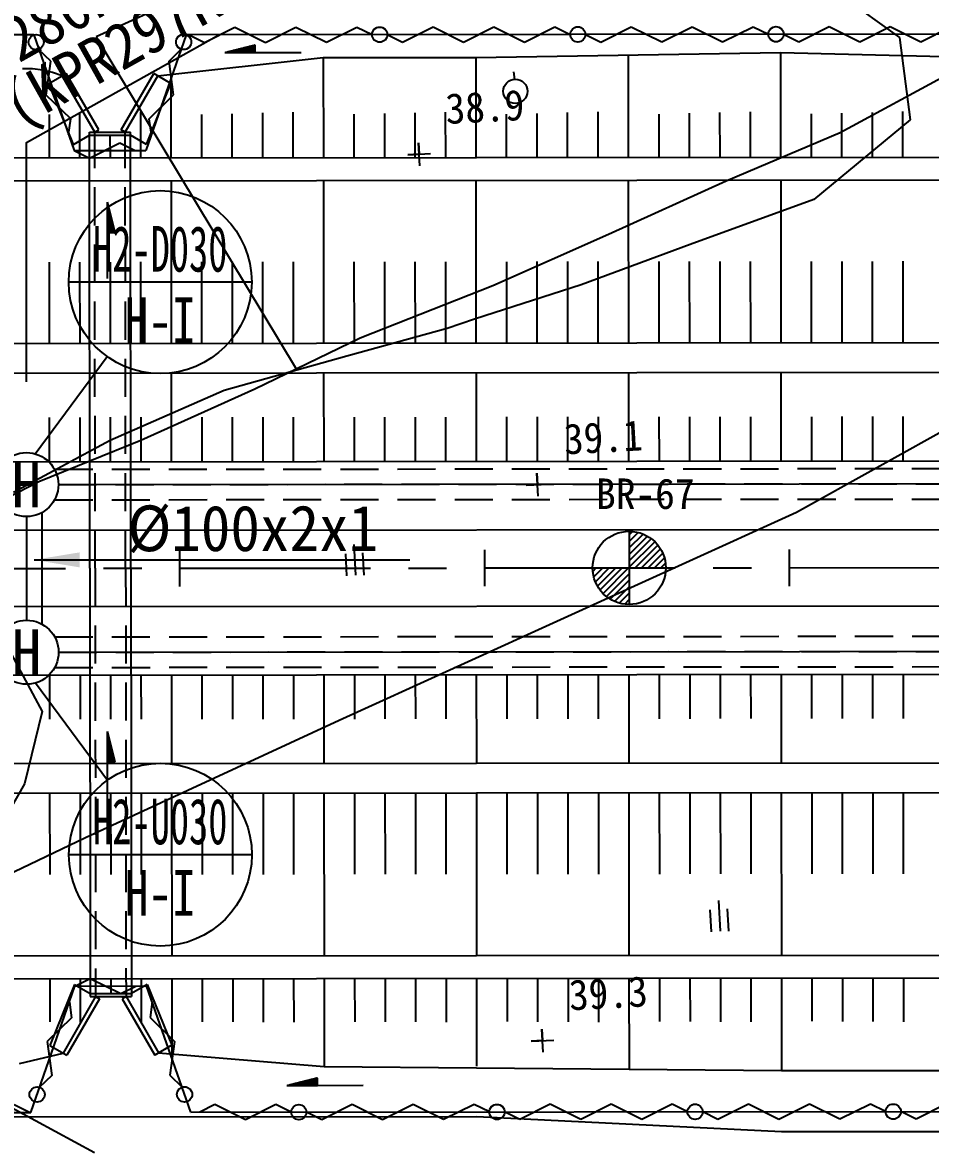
# Model space of a CAD drawing. Header units: millimetres. Extents: x 17638 to 18434, y 1103 to 1809.
# Drawn here: x 17927.4 to 17986.9, y 1452.2 to 1526 of the extents above; entities that cross this region are included whole.
import ezdxf
from ezdxf.enums import TextEntityAlignment as Align
from ezdxf.xclip import XClip

# ---------------------------------------------------------------- set-up
doc = ezdxf.new("R2010")
doc.units = ezdxf.units.MM
doc.header["$LTSCALE"] = 10
doc.header["$MEASUREMENT"] = 0
doc.header["$XCLIPFRAME"] = 2
for name, pattern in [('CENTER', [2, 1.25, -0.25, 0.25, -0.25]), ('DASHED2', [0.375, 0.25, -0.125]), ('HIDDEN', [0.375, 0.25, -0.125])]:
    doc.linetypes.add(name, pattern=pattern)
for name, color, linetype in [('TN-CABL', 4, 'Continuous'), ('TN-MANH', 4, 'Continuous'), ('TZ-BASE', 253, 'Continuous'), ('TZ-CABL', 4, 'Continuous')]:
    doc.layers.add(name, color=color, linetype=linetype)
doc.styles.add('GR', font='GulimChe.ttf')
doc.styles.get("Standard").update_dxf_attribs({"font": 'GulimChe.ttf'})
doc.linetypes.add('ZIGZAG', pattern='A,0.0001,-0.2,[131,ltypeshp.shx,S=0.2,R=0,X=-0.2,Y=0],-0.4,[131,ltypeshp.shx,S=0.2,R=180,X=0.2,Y=0],-0.2', length=0.8001)
doc.dimstyles.get("Standard").update_dxf_attribs({"dimtxt": 0.18, "dimasz": 0.18, "dimexe": 0.18, "dimexo": 0.0625, "dimgap": 0.09, "dimtad": 0, "dimtih": 1, "dimtoh": 1, "dimdec": 4, "dimzin": 0, "dimdsep": 46, "dimtxsty": 'Standard', "dimcen": 0.09, "dimadec": 0, "dimazin": 0, "dimtfac": 1, "dimtdec": 4, "dimtofl": 0, "dimtmove": 0, "dimatfit": 3, "dimfxl": 0, "dimtolj": 1, "dimtzin": 0, "dimarcsym": 0})

# ---------------------------------------------------------------- blocks, each defined once
blk = doc.blocks.new('JD-SDJKSFJK3')
at = {"layer": 'TZ-BASE'}
for p, q in [((99.319, 55.261, 39.725), (54.499, 34.933, 39.725)), ((101.681, 38.85, 39.012), (107.217, 34.889, 39.012)), ((61.611, 34.557), (63.61, 35.559)), ((63.61, 35.559), (65.611, 34.561)), ((65.611, 34.561), (67.61, 35.563)), ((67.61, 35.563), (69.611, 34.565)), ((69.611, 34.565), (71.61, 35.567)), ((71.61, 35.567), (72.611, 35.067)), ((74.611, 34.569), (76.61, 35.571)), ((76.61, 35.571), (78.611, 34.573)), ((78.611, 34.573), (80.61, 35.575)), ((80.61, 35.575), (82.611, 34.576)), ((82.611, 34.576), (84.61, 35.578)), ((84.61, 35.578), (85.611, 35.079)), ((87.611, 34.581), (89.61, 35.583)), ((89.61, 35.583), (91.611, 34.585)), ((91.611, 34.585), (93.61, 35.586)), ((93.61, 35.586), (95.611, 34.588)), ((95.611, 34.588), (97.61, 35.59)), ((97.61, 35.59), (98.611, 35.091)), ((100.611, 34.593), (102.61, 35.595)), ((102.61, 35.595), (104.611, 34.596)), ((104.611, 34.596), (106.61, 35.598)), ((106.61, 35.598), (108.611, 34.6)), ((108.611, 34.6), (110.61, 35.602)), ((50.411, 35.047), (-0.012, 35.002)), ((50.411, 35.047), (53.068, 27.462)), ((54.499, 34.933, 39.83), (67.637, 13.134, 39.83)), ((60.411, 35.056), (57.768, 27.466)), ((199.405, 35.182), (60.411, 35.056)), ((60.611, 35.057), (61.611, 34.557)), ((73.611, 35.068), (74.611, 34.569)), ((86.611, 35.08), (87.611, 34.581)), ((99.611, 35.092), (100.611, 34.593)), ((107.217, 34.889, 39.012), (107.918, 29.486, 39.012)), ((51.535, 33.319), (50.737, 34.102)), ((59.291, 33.326), (60.087, 34.11)), ((64.949, 34.38), (62.95, 33.879)), ((64.95, 33.931), (63.152, 33.929)), ((64.95, 33.943), (63.202, 33.942)), ((64.95, 33.956), (63.252, 33.954)), ((64.95, 33.968), (63.302, 33.967)), ((64.95, 33.981), (63.352, 33.98)), ((64.949, 33.993), (63.402, 33.992)), ((64.949, 34.006), (63.452, 34.005)), ((64.949, 34.018), (63.502, 34.017)), ((64.949, 34.031), (63.552, 34.03)), ((64.949, 34.043), (63.602, 34.042)), ((64.949, 34.056), (63.652, 34.055)), ((64.949, 34.068), (63.702, 34.067)), ((64.949, 34.081), (63.752, 34.08)), ((64.949, 34.093), (63.802, 34.092)), ((64.949, 34.106), (63.852, 34.105)), ((64.949, 34.118), (63.902, 34.118)), ((64.949, 34.131), (63.952, 34.13)), ((64.949, 34.143), (64.002, 34.143)), ((64.949, 34.156), (64.052, 34.155)), ((64.949, 34.168), (64.102, 34.168)), ((64.949, 34.181), (64.152, 34.18)), ((64.949, 34.193), (64.202, 34.193)), ((64.949, 34.206), (64.252, 34.205)), ((64.949, 34.218), (64.302, 34.218)), ((64.949, 34.231), (64.352, 34.23)), ((64.949, 34.243), (64.401, 34.243)), ((64.949, 34.256), (64.451, 34.256)), ((64.949, 34.268), (64.501, 34.268)), ((64.949, 34.281), (64.551, 34.281)), ((64.949, 34.293), (64.601, 34.293)), ((64.949, 34.306), (64.651, 34.306)), ((64.949, 34.318), (64.701, 34.318)), ((64.949, 34.331), (64.751, 34.331)), ((64.949, 34.343), (64.801, 34.343)), ((64.949, 34.356), (64.851, 34.356)), ((64.949, 34.368), (64.901, 34.368)), ((64.95, 33.88), (64.949, 34.38)), ((51.24, 31.102), (51.535, 33.319)), ((58.55, 32.367), (69.413, 33.565)), ((59.589, 31.11), (59.291, 33.326)), ((64.95, 33.881), (62.952, 33.879)), ((64.95, 33.893), (63.002, 33.892)), ((64.95, 33.906), (63.052, 33.904)), ((64.95, 33.918), (63.102, 33.917)), ((67.95, 33.883), (64.95, 33.88)), ((69.413, 33.565), (79.413, 33.574)), ((69.413, 33.565), (69.418, 26.995)), ((79.412, 33.574), (79.418, 27.004)), ((79.413, 33.574), (99.412, 33.892)), ((89.412, 33.733), (89.418, 27.013)), ((99.412, 33.892), (119.413, 33.41)), ((99.412, 33.892), (99.418, 27.022)), ((51.412, 31.861), (52.537, 32.512)), ((54.677, 28.813), (52.537, 32.512)), ((56.157, 28.815), (58.29, 32.517)), ((59.416, 31.868), (58.29, 32.517)), ((59.413, 32.462), (59.418, 26.986)), ((81.97, 32.117, 40.208), (81.92, 32.636, 40.208)), ((103.318, 28.639, 39.388), (110.521, 32.545, 39.388)), ((53.032, 27.862), (51.412, 31.861)), ((54.417, 28.663), (52.277, 32.361)), ((56.417, 28.665), (58.55, 32.367)), ((57.803, 27.866), (59.416, 31.868)), ((52.837, 29.537), (51.24, 31.102)), ((57.996, 29.541), (59.589, 31.11)), ((51.416, 29.821), (51.418, 26.978)), ((52.7, 28.511), (52.837, 29.537)), ((53.416, 29.871), (53.418, 26.98)), ((57.416, 29.971), (57.418, 26.984)), ((58.134, 28.516), (57.996, 29.541)), ((61.416, 29.83), (61.418, 26.987)), ((63.416, 29.88), (63.418, 26.989)), ((65.416, 29.93), (65.418, 26.991)), ((67.416, 29.98), (67.418, 26.993)), ((71.416, 29.839), (71.418, 26.996)), ((73.416, 29.889), (73.418, 26.998)), ((75.416, 29.939), (75.418, 27)), ((77.416, 29.989), (77.418, 27.002)), ((81.416, 29.848), (81.418, 27.005)), ((83.416, 29.898), (83.418, 27.007)), ((85.416, 29.948), (85.418, 27.009)), ((87.416, 29.998), (87.418, 27.011)), ((91.416, 29.857), (91.418, 27.014)), ((93.416, 29.907), (93.418, 27.016)), ((95.416, 29.957), (95.418, 27.018)), ((97.416, 30.007), (97.418, 27.02)), ((101.416, 29.866), (101.418, 27.023)), ((103.416, 29.916), (103.418, 27.025)), ((105.416, 29.966), (105.418, 27.027)), ((107.416, 30.016), (107.418, 27.029)), ((54.417, 28.663), (54.677, 28.813)), ((56.417, 28.665), (56.157, 28.815)), ((107.918, 29.486, 39.012), (101.594, 24.26, 39.012)), ((53.032, 27.862), (54.067, 28.461)), ((54.067, 28.663), (56.767, 28.665)), ((54.093, 0.05), (54.067, 28.663)), ((54.067, 28.463), (56.767, 28.465)), ((55.417, 28.464), (55.418, 26.982)), ((56.793, 0.052), (56.767, 28.665)), ((57.803, 27.866), (56.767, 28.463)), ((95.842, 25.482, 39.388), (103.318, 28.639, 39.388)), ((53.068, 27.462), (57.768, 27.466)), ((53.068, 27.462), (54.068, 26.963)), ((54.068, 26.963), (56.068, 27.965)), ((56.068, 27.965), (57.068, 27.466)), ((75.658, 27.966, 38.865), (75.698, 27.217, 38.865)), ((75.737, 26.468, 38.865), (75.658, 27.966, 38.865)), ((-0.005, 26.932), (199.412, 27.112)), ((74.949, 27.177, 38.865), (76.446, 27.257, 38.865)), ((75.698, 27.217, 38.865), (74.949, 27.177, 38.865)), ((-0.003, 25.432), (199.414, 25.612)), ((59.42, 25.486), (59.429, 14.816)), ((69.42, 25.495), (69.429, 14.825)), ((79.42, 25.504), (79.429, 14.834)), ((88.123, 21.982, 39.388), (95.842, 25.482, 39.388)), ((89.42, 25.513), (89.429, 14.843)), ((99.42, 25.522), (99.429, 14.852)), ((55.75, 22.075), (55.248, 24.074)), ((55.75, 22.075), (55.248, 24.074)), ((55.25, 22.074), (55.248, 24.072)), ((55.263, 22.074), (55.261, 24.022)), ((55.275, 22.074), (55.274, 23.972)), ((55.288, 22.074), (55.286, 23.922)), ((55.3, 22.074), (55.299, 23.872)), ((55.313, 22.075), (55.311, 23.822)), ((55.325, 22.075), (55.324, 23.772)), ((55.338, 22.075), (55.336, 23.722)), ((55.35, 22.075), (55.349, 23.672)), ((55.363, 22.075), (55.361, 23.622)), ((101.594, 24.26, 39.012), (93.482, 21.295, 39.012)), ((55.375, 22.075), (55.374, 23.572)), ((55.388, 22.075), (55.386, 23.522)), ((55.4, 22.075), (55.399, 23.472)), ((55.413, 22.075), (55.412, 23.422)), ((55.425, 22.075), (55.424, 23.372)), ((55.438, 22.075), (55.437, 23.322)), ((55.45, 22.075), (55.449, 23.272)), ((55.463, 22.075), (55.462, 23.222)), ((55.475, 22.075), (55.474, 23.172)), ((55.488, 22.075), (55.487, 23.122)), ((55.5, 22.075), (55.499, 23.072)), ((55.513, 22.075), (55.512, 23.022)), ((55.525, 22.075), (55.524, 22.972)), ((55.538, 22.075), (55.537, 22.922)), ((55.55, 22.075), (55.55, 22.872)), ((55.563, 22.075), (55.562, 22.823)), ((55.575, 22.075), (55.575, 22.773)), ((55.588, 22.075), (55.587, 22.723)), ((55.6, 22.075), (55.6, 22.673)), ((55.613, 22.075), (55.612, 22.623)), ((55.625, 22.075), (55.625, 22.573)), ((55.638, 22.075), (55.637, 22.523)), ((55.65, 22.075), (55.65, 22.473)), ((55.663, 22.075), (55.662, 22.423)), ((55.675, 22.075), (55.675, 22.373)), ((55.688, 22.075), (55.688, 22.323)), ((55.7, 22.075), (55.7, 22.273)), ((55.713, 22.075), (55.713, 22.223)), ((55.725, 22.075), (55.725, 22.173)), ((55.25, 22.074), (55.75, 22.075)), ((55.25, 22.074), (55.75, 22.075)), ((55.252, 19.074), (55.25, 22.074)), ((55.252, 19.074), (55.25, 22.074)), ((55.738, 22.075), (55.738, 22.123)), ((80.526, 18.611, 39.388), (88.123, 21.982, 39.388)), ((93.482, 21.295, 39.012), (86.327, 18.651, 39.012)), ((51.425, 20.143), (51.429, 14.808)), ((53.425, 20.145), (53.429, 14.81)), ((55.425, 20.147), (55.429, 14.812)), ((57.425, 20.149), (57.429, 14.814)), ((61.425, 20.152), (61.429, 14.817)), ((63.425, 20.154), (63.429, 14.819)), ((65.425, 20.156), (65.429, 14.821)), ((67.425, 20.158), (67.429, 14.823)), ((71.425, 20.161), (71.429, 14.826)), ((73.425, 20.163), (73.429, 14.828)), ((75.425, 20.165), (75.429, 14.83)), ((77.425, 20.167), (77.429, 14.832)), ((81.425, 20.17), (81.429, 14.835)), ((83.425, 20.172), (83.429, 14.837)), ((85.425, 20.174), (85.429, 14.839)), ((87.425, 20.176), (87.429, 14.841)), ((91.425, 20.179), (91.429, 14.844)), ((93.425, 20.181), (93.429, 14.846)), ((95.425, 20.183), (95.429, 14.848)), ((97.425, 20.185), (97.429, 14.85)), ((101.425, 20.188), (101.429, 14.853)), ((103.425, 20.19), (103.429, 14.855)), ((105.425, 20.192), (105.429, 14.857)), ((107.425, 20.194), (107.429, 14.859)), ((129.02, 19.629, 39.83), (100.459, 3.712, 39.83)), ((71.839, 15.167, 39.388), (80.526, 18.611, 39.388)), ((86.327, 18.651, 39.012), (79.329, 16.391, 39.012)), ((79.329, 16.391, 39.012), (77.538, 15.793, 39.012)), ((77.538, 15.793, 39.012), (70.949, 13.965, 39.012)), ((0.006, 14.762), (199.423, 14.942)), ((64.914, 11.816, 39.388), (71.839, 15.167, 39.388)), ((70.949, 13.965, 39.012), (62.899, 11.716, 39.012)), ((0.008, 12.812), (199.425, 12.992)), ((59.431, 12.866), (59.436, 7.056)), ((69.431, 12.875), (69.436, 7.065)), ((79.431, 12.884), (79.436, 7.074)), ((89.431, 12.893), (89.436, 7.083)), ((99.431, 12.902), (99.436, 7.092)), ((57.444, 8.449, 39.388), (64.914, 11.816, 39.388)), ((62.899, 11.716, 39.012), (55.426, 8.433, 39.012)), ((51.434, 9.953), (51.436, 7.048)), ((53.434, 9.955), (53.436, 7.05)), ((55.434, 9.957), (55.436, 7.052)), ((57.434, 9.959), (57.436, 7.054)), ((61.434, 9.962), (61.436, 7.057)), ((63.434, 9.964), (63.436, 7.059)), ((65.434, 9.966), (65.436, 7.061)), ((67.434, 9.968), (67.436, 7.063)), ((71.434, 9.971), (71.436, 7.066)), ((73.434, 9.973), (73.436, 7.068)), ((75.434, 9.975), (75.436, 7.07)), ((77.434, 9.977), (77.436, 7.072)), ((81.434, 9.98), (81.436, 7.075)), ((83.434, 9.982), (83.436, 7.077)), ((85.434, 9.984), (85.436, 7.079)), ((87.434, 9.986), (87.436, 7.081)), ((91.434, 9.989), (91.436, 7.084)), ((93.434, 9.991), (93.436, 7.086)), ((95.434, 9.993), (95.436, 7.088)), ((97.434, 9.995), (97.436, 7.09)), ((101.434, 9.998), (101.436, 7.093)), ((103.434, 10), (103.436, 7.095)), ((105.434, 10.002), (105.436, 7.097)), ((107.434, 10.004), (107.436, 7.099)), ((55.426, 8.433, 39.012), (49.092, 5.015, 39.012)), ((50.753, 5.735, 39.388), (57.444, 8.449, 39.388)), ((0.013, 7.002), (199.43, 7.182)), ((83.426, 6.286, 39.097), (83.465, 5.537, 39.097)), ((83.505, 4.788, 39.097), (83.426, 6.286, 39.097)), ((45.077, 2.84, 39.388), (50.753, 5.735, 39.388)), ((82.716, 5.498, 39.097), (84.214, 5.577, 39.097)), ((83.465, 5.537, 39.097), (82.716, 5.498, 39.097)), ((100.459, 3.712, 39.83), (70.456, -9.927, 39.83)), ((-0.055, 2.5), (199.938, 2.676)), ((89.478, 2.479), (89.483, -2.321)), ((89.478, 2.238), (89.708, 2.468)), ((89.478, 1.814), (90.069, 2.405)), ((89.479, 1.389), (90.388, 2.3)), ((71.421, 1.602, 40.208), (71.528, -0.408, 40.208)), ((89.479, 0.965), (90.673, 2.161)), ((89.48, 0.541), (90.928, 1.992)), ((89.48, 0.116), (91.156, 1.796)), ((89.867, 0.079), (91.358, 1.573)), ((60.001, -1.147), (59.999, 1.253)), ((70.864, 1.007, 40.208), (70.941, -0.439, 40.208)), ((72.093, -0.4, 40.208), (72.015, 1.068, 40.208)), ((80.001, -1.129), (79.999, 1.271)), ((90.291, 0.08), (91.532, 1.323)), ((90.715, 0.08), (91.677, 1.044)), ((100.001, -1.112), (99.999, 1.288)), ((54.093, 0.05), (54.118, -28.054)), ((56.793, 0.052), (56.818, -28.052)), ((87.08, 0.076), (91.88, 0.081)), ((87.091, -0.154), (87.321, 0.077)), ((87.155, -0.515), (87.745, 0.077)), ((87.26, -0.834), (88.17, 0.077)), ((87.4, -1.118), (88.594, 0.078)), ((87.569, -1.373), (89.018, 0.078)), ((87.766, -1.601), (89.442, 0.079)), ((91.14, 0.08), (91.79, 0.732)), ((91.564, 0.081), (91.861, 0.379)), ((87.989, -1.802), (89.481, -0.308)), ((88.24, -1.976), (89.481, -0.732)), ((88.519, -2.121), (89.481, -1.156)), ((88.832, -2.232), (89.482, -1.581)), ((89.185, -2.303), (89.482, -2.005)), ((-0.051, -2.5), (199.943, -2.324)), ((48.623, -5.004, 39.012), (50.975, -9.351, 39.012)), ((0.025, -6.998), (199.443, -6.818)), ((51.449, -6.952), (51.452, -9.857)), ((53.449, -6.95), (53.452, -9.855)), ((55.449, -6.948), (55.452, -9.853)), ((57.449, -6.946), (57.452, -9.851)), ((59.449, -6.944), (59.454, -12.754)), ((61.449, -6.943), (61.452, -9.848)), ((63.449, -6.941), (63.452, -9.846)), ((65.449, -6.939), (65.452, -9.844)), ((67.449, -6.937), (67.452, -9.842)), ((69.449, -6.935), (69.454, -12.745)), ((71.449, -6.934), (71.452, -9.839)), ((73.449, -6.932), (73.452, -9.837)), ((75.449, -6.93), (75.452, -9.835)), ((77.449, -6.928), (77.452, -9.833)), ((79.449, -6.926), (79.454, -12.736)), ((81.449, -6.925), (81.452, -9.83)), ((83.449, -6.923), (83.452, -9.828)), ((85.449, -6.921), (85.452, -9.826)), ((87.449, -6.919), (87.452, -9.824)), ((89.449, -6.917), (89.454, -12.727)), ((91.449, -6.916), (91.452, -9.821)), ((93.449, -6.914), (93.452, -9.819)), ((95.449, -6.912), (95.452, -9.817)), ((97.449, -6.91), (97.452, -9.815)), ((99.449, -6.908), (99.454, -12.718)), ((101.449, -6.907), (101.452, -9.812)), ((103.449, -6.905), (103.452, -9.81)), ((105.449, -6.903), (105.452, -9.808)), ((107.449, -6.901), (107.452, -9.806)), ((50.975, -9.351, 39.012), (49.808, -14.092, 39.012)), ((70.456, -9.927, 39.83), (53.819, -17.635, 39.83)), ((55.746, -12.654), (55.244, -10.655)), ((55.746, -12.654), (55.244, -10.655)), ((55.246, -12.655), (55.244, -10.657)), ((55.259, -12.655), (55.257, -10.707)), ((55.271, -12.655), (55.27, -10.757)), ((55.284, -12.655), (55.282, -10.807)), ((55.296, -12.655), (55.295, -10.857)), ((55.309, -12.655), (55.307, -10.907)), ((55.321, -12.655), (55.32, -10.957)), ((55.334, -12.655), (55.332, -11.007)), ((55.346, -12.655), (55.345, -11.057)), ((55.359, -12.655), (55.357, -11.107)), ((55.371, -12.655), (55.37, -11.157)), ((55.384, -12.655), (55.382, -11.207)), ((55.396, -12.655), (55.395, -11.257)), ((55.409, -12.655), (55.408, -11.307)), ((55.421, -12.655), (55.42, -11.357)), ((55.434, -12.655), (55.433, -11.407)), ((55.446, -12.655), (55.445, -11.457)), ((55.459, -12.655), (55.458, -11.507)), ((55.471, -12.655), (55.47, -11.557)), ((55.484, -12.655), (55.483, -11.607)), ((55.496, -12.655), (55.495, -11.657)), ((55.509, -12.655), (55.508, -11.707)), ((55.521, -12.655), (55.52, -11.757)), ((55.534, -12.655), (55.533, -11.807)), ((55.546, -12.655), (55.546, -11.857)), ((55.559, -12.655), (55.558, -11.907)), ((55.571, -12.655), (55.571, -11.957)), ((55.596, -12.655), (55.596, -12.057)), ((55.609, -12.655), (55.608, -12.107)), ((55.621, -12.655), (55.621, -12.157)), ((55.634, -12.655), (55.633, -12.207)), ((55.646, -12.655), (55.646, -12.257)), ((55.659, -12.655), (55.658, -12.307)), ((55.671, -12.655), (55.671, -12.357)), ((55.684, -12.655), (55.684, -12.407)), ((55.696, -12.655), (55.696, -12.457)), ((55.709, -12.655), (55.709, -12.507)), ((0.03, -12.808), (199.448, -12.628)), ((55.246, -12.655), (55.746, -12.654)), ((55.246, -12.655), (55.746, -12.654)), ((55.248, -15.655), (55.246, -12.655)), ((55.248, -15.655), (55.246, -12.655)), ((55.248, -15.655), (55.246, -12.655)), ((55.721, -12.655), (55.721, -12.557)), ((55.734, -12.654), (55.734, -12.607)), ((0.032, -14.758), (199.45, -14.578)), ((49.808, -14.092, 39.012), (46.563, -19.692, 39.012)), ((51.456, -14.712), (51.461, -20.047)), ((53.456, -14.71), (53.461, -20.045)), ((55.456, -14.708), (55.461, -20.043)), ((57.456, -14.706), (57.461, -20.041)), ((59.456, -14.704), (59.466, -25.374)), ((61.456, -14.703), (61.461, -20.038)), ((63.456, -14.701), (63.461, -20.036)), ((65.456, -14.699), (65.461, -20.034)), ((67.456, -14.697), (67.461, -20.032)), ((69.456, -14.695), (69.466, -25.365)), ((71.456, -14.694), (71.461, -20.029)), ((73.456, -14.692), (73.461, -20.027)), ((75.456, -14.69), (75.461, -20.025)), ((77.456, -14.688), (77.461, -20.023)), ((79.456, -14.686), (79.466, -25.356)), ((81.456, -14.685), (81.461, -20.02)), ((83.456, -14.683), (83.461, -20.018)), ((85.456, -14.681), (85.461, -20.016)), ((87.456, -14.679), (87.461, -20.014)), ((89.456, -14.677), (89.466, -25.347)), ((91.456, -14.676), (91.461, -20.011)), ((93.456, -14.674), (93.461, -20.009)), ((95.456, -14.672), (95.461, -20.007)), ((97.456, -14.67), (97.461, -20.005)), ((99.456, -14.668), (99.466, -25.338)), ((101.456, -14.667), (101.461, -20.002)), ((103.456, -14.665), (103.461, -20)), ((105.456, -14.663), (105.461, -19.998)), ((107.456, -14.661), (107.461, -19.996)), ((53.819, -17.635, 39.83), (48.594, -20.139, 39.83)), ((95.338, -21.759, 40.208), (95.445, -23.769, 40.208)), ((94.781, -22.354, 40.208), (94.858, -23.8, 40.208)), ((96.01, -23.761, 40.208), (95.932, -22.293, 40.208)), ((0.042, -25.428), (199.46, -25.248)), ((0.043, -26.928), (199.461, -26.748)), ((51.467, -26.882), (51.47, -29.719)), ((53.082, -27.255), (51.469, -31.257)), ((53.082, -27.255), (54.118, -27.852)), ((53.118, -27.362), (54.117, -26.862)), ((53.467, -26.88), (53.47, -29.729)), ((54.117, -26.862), (56.118, -27.86)), ((55.467, -26.878), (55.468, -27.853)), ((57.853, -27.251), (56.818, -27.85)), ((57.467, -26.876), (57.47, -29.749)), ((57.853, -27.251), (59.473, -31.249)), ((59.467, -26.874), (59.472, -31.82)), ((61.467, -26.873), (61.47, -29.71)), ((63.467, -26.871), (63.47, -29.72)), ((65.467, -26.869), (65.47, -29.73)), ((67.467, -26.867), (67.47, -29.74)), ((69.467, -26.865), (69.472, -32.635)), ((71.467, -26.864), (71.47, -29.701)), ((73.467, -26.862), (73.47, -29.711)), ((75.467, -26.86), (75.47, -29.721)), ((77.467, -26.858), (77.47, -29.731)), ((79.467, -26.856), (79.472, -32.626)), ((81.467, -26.855), (81.47, -29.692)), ((83.467, -26.853), (83.47, -29.702)), ((85.467, -26.851), (85.47, -29.712)), ((87.467, -26.849), (87.47, -29.722)), ((89.467, -26.847), (89.472, -32.817)), ((91.467, -26.846), (91.47, -29.683)), ((93.467, -26.844), (93.47, -29.693)), ((95.467, -26.842), (95.47, -29.703)), ((97.467, -26.84), (97.47, -29.713)), ((99.467, -26.838), (99.473, -32.908)), ((101.467, -26.837), (101.47, -29.674)), ((103.467, -26.835), (103.47, -29.684)), ((105.467, -26.833), (105.47, -29.694)), ((107.467, -26.831), (107.47, -29.704)), ((50.231, -35.653), (53.118, -27.362)), ((53.118, -27.362), (57.818, -27.358)), ((54.118, -27.854), (56.818, -27.852)), ((56.118, -27.86), (57.118, -27.359)), ((60.72, -35.643), (57.818, -27.358)), ((54.468, -28.054), (52.335, -31.756)), ((54.728, -28.204), (52.595, -31.906)), ((52.752, -28.413), (52.89, -29.438)), ((54.118, -28.054), (56.818, -28.052)), ((54.468, -28.054), (54.728, -28.204)), ((56.468, -28.052), (56.209, -28.202)), ((56.209, -28.202), (58.348, -31.9)), ((56.468, -28.052), (58.608, -31.75)), ((58.185, -28.408), (58.049, -29.433)), ((54.411, -38.301, 39.472), (37.118, -28.959, 39.472)), ((52.89, -29.438), (51.296, -31.006)), ((58.049, -29.433), (59.645, -30.999)), ((83.756, -30.194, 39.349), (83.796, -30.943, 39.349)), ((83.836, -31.692, 39.349), (83.756, -30.194, 39.349)), ((83.047, -30.983, 39.349), (84.545, -30.903, 39.349)), ((83.796, -30.943, 39.349), (83.047, -30.983, 39.349)), ((51.296, -31.006), (51.595, -33.222)), ((51.469, -31.257), (52.595, -31.906)), ((59.473, -31.249), (58.348, -31.9)), ((59.645, -30.999), (59.351, -33.215)), ((49.472, -32.454), (52.335, -31.756)), ((58.608, -31.75), (69.472, -32.635)), ((69.472, -32.635), (79.472, -32.726)), ((79.472, -32.726), (99.473, -32.908)), ((99.473, -32.908), (119.473, -32.89)), ((51.595, -33.222), (50.798, -34.006)), ((59.351, -33.215), (60.149, -33.998)), ((69.02, -33.401), (67.02, -33.902)), ((69.02, -33.401), (67.02, -33.902)), ((69.02, -33.401), (67.02, -33.902)), ((69.02, -33.9), (67.022, -33.902)), ((69.02, -33.9), (67.022, -33.902)), ((69.02, -33.9), (67.022, -33.902)), ((69.02, -33.888), (67.072, -33.889)), ((69.02, -33.888), (67.072, -33.889)), ((69.02, -33.888), (67.072, -33.889)), ((69.02, -33.875), (67.122, -33.877)), ((69.02, -33.875), (67.122, -33.877)), ((69.02, -33.875), (67.122, -33.877)), ((69.02, -33.863), (67.172, -33.864)), ((69.02, -33.863), (67.172, -33.864)), ((69.02, -33.863), (67.172, -33.864)), ((69.02, -33.85), (67.222, -33.852)), ((69.02, -33.85), (67.222, -33.852)), ((69.02, -33.85), (67.222, -33.852)), ((69.02, -33.838), (67.272, -33.839)), ((69.02, -33.838), (67.272, -33.839)), ((69.02, -33.838), (67.272, -33.839)), ((69.02, -33.825), (67.322, -33.827)), ((69.02, -33.825), (67.322, -33.827)), ((69.02, -33.825), (67.322, -33.827)), ((69.02, -33.813), (67.372, -33.814)), ((69.02, -33.813), (67.372, -33.814)), ((69.02, -33.813), (67.372, -33.814)), ((69.02, -33.8), (67.422, -33.802)), ((69.02, -33.8), (67.422, -33.802)), ((69.02, -33.8), (67.422, -33.802)), ((69.02, -33.788), (67.472, -33.789)), ((69.02, -33.788), (67.472, -33.789)), ((69.02, -33.788), (67.472, -33.789)), ((69.02, -33.775), (67.522, -33.776)), ((69.02, -33.775), (67.522, -33.776)), ((69.02, -33.775), (67.522, -33.776)), ((69.02, -33.763), (67.572, -33.764)), ((69.02, -33.763), (67.572, -33.764)), ((69.02, -33.763), (67.572, -33.764)), ((69.02, -33.75), (67.622, -33.751)), ((69.02, -33.75), (67.622, -33.751)), ((69.02, -33.75), (67.622, -33.751)), ((69.02, -33.738), (67.672, -33.739)), ((69.02, -33.738), (67.672, -33.739)), ((69.02, -33.738), (67.672, -33.739)), ((69.02, -33.725), (67.722, -33.726)), ((69.02, -33.725), (67.722, -33.726)), ((69.02, -33.725), (67.722, -33.726)), ((69.02, -33.713), (67.772, -33.714)), ((69.02, -33.713), (67.772, -33.714)), ((69.02, -33.713), (67.772, -33.714)), ((69.02, -33.7), (67.822, -33.701)), ((69.02, -33.7), (67.822, -33.701)), ((69.02, -33.7), (67.822, -33.701)), ((69.02, -33.688), (67.872, -33.689)), ((69.02, -33.688), (67.872, -33.689)), ((69.02, -33.688), (67.872, -33.689)), ((69.02, -33.675), (67.922, -33.676)), ((69.02, -33.675), (67.922, -33.676)), ((69.02, -33.675), (67.922, -33.676)), ((69.02, -33.663), (67.972, -33.664)), ((69.02, -33.663), (67.972, -33.664)), ((69.02, -33.663), (67.972, -33.664)), ((69.02, -33.65), (68.022, -33.651)), ((69.02, -33.65), (68.022, -33.651)), ((69.02, -33.65), (68.022, -33.651)), ((69.02, -33.638), (68.072, -33.638)), ((69.02, -33.638), (68.072, -33.638)), ((69.02, -33.638), (68.072, -33.638)), ((69.02, -33.625), (68.122, -33.626)), ((69.02, -33.625), (68.122, -33.626)), ((69.02, -33.625), (68.122, -33.626)), ((69.02, -33.613), (68.172, -33.613)), ((69.02, -33.613), (68.172, -33.613)), ((69.02, -33.613), (68.172, -33.613)), ((69.02, -33.6), (68.222, -33.601)), ((69.02, -33.6), (68.222, -33.601)), ((69.02, -33.6), (68.222, -33.601)), ((69.02, -33.588), (68.272, -33.588)), ((69.02, -33.588), (68.272, -33.588)), ((69.02, -33.588), (68.272, -33.588)), ((69.02, -33.575), (68.322, -33.576)), ((69.02, -33.575), (68.322, -33.576)), ((69.02, -33.575), (68.322, -33.576)), ((69.02, -33.563), (68.372, -33.563)), ((69.02, -33.563), (68.372, -33.563)), ((69.02, -33.563), (68.372, -33.563)), ((69.02, -33.55), (68.422, -33.551)), ((69.02, -33.55), (68.422, -33.551)), ((69.02, -33.55), (68.422, -33.551)), ((69.02, -33.538), (68.472, -33.538)), ((69.02, -33.538), (68.472, -33.538)), ((69.02, -33.538), (68.472, -33.538)), ((69.02, -33.525), (68.522, -33.526)), ((69.02, -33.525), (68.522, -33.526)), ((69.02, -33.525), (68.522, -33.526)), ((69.02, -33.513), (68.572, -33.513)), ((69.02, -33.513), (68.572, -33.513)), ((69.02, -33.513), (68.572, -33.513)), ((69.02, -33.5), (68.622, -33.5)), ((69.02, -33.5), (68.622, -33.5)), ((69.02, -33.5), (68.622, -33.5)), ((69.02, -33.488), (68.672, -33.488)), ((69.02, -33.488), (68.672, -33.488)), ((69.02, -33.488), (68.672, -33.488)), ((69.02, -33.475), (68.722, -33.475)), ((69.02, -33.475), (68.722, -33.475)), ((69.02, -33.475), (68.722, -33.475)), ((69.02, -33.463), (68.772, -33.463)), ((69.02, -33.463), (68.772, -33.463)), ((69.02, -33.463), (68.772, -33.463)), ((69.02, -33.45), (68.822, -33.45)), ((69.02, -33.45), (68.822, -33.45)), ((69.02, -33.45), (68.822, -33.45)), ((69.02, -33.438), (68.872, -33.438)), ((69.02, -33.438), (68.872, -33.438)), ((69.02, -33.438), (68.872, -33.438)), ((69.02, -33.425), (68.922, -33.425)), ((69.02, -33.425), (68.922, -33.425)), ((69.02, -33.425), (68.922, -33.425)), ((69.02, -33.413), (68.972, -33.413)), ((69.02, -33.413), (68.972, -33.413)), ((69.02, -33.413), (68.972, -33.413)), ((69.02, -33.901), (69.02, -33.401)), ((69.02, -33.901), (69.02, -33.401)), ((69.02, -33.901), (69.02, -33.401)), ((72.02, -33.898), (69.02, -33.901)), ((72.02, -33.898), (69.02, -33.901)), ((72.02, -33.898), (69.02, -33.901)), ((50.126, -35.653), (49.125, -35.154)), ((62.305, -35.142), (61.306, -35.643)), ((64.306, -36.14), (62.305, -35.142)), ((66.305, -35.138), (64.306, -36.14)), ((67.306, -35.637), (66.305, -35.138)), ((71.305, -35.134), (69.306, -36.136)), ((73.306, -36.132), (71.305, -35.134)), ((75.305, -35.13), (73.306, -36.132)), ((77.306, -36.128), (75.305, -35.13)), ((79.305, -35.127), (77.306, -36.128)), ((80.306, -35.626), (79.305, -35.127)), ((84.305, -35.122), (82.306, -36.124)), ((86.306, -36.12), (84.305, -35.122)), ((88.305, -35.118), (86.306, -36.12)), ((90.306, -36.117), (88.305, -35.118)), ((92.305, -35.115), (90.306, -36.117)), ((93.306, -35.614), (92.305, -35.115)), ((97.305, -35.11), (95.306, -36.112)), ((99.306, -36.108), (97.305, -35.11)), ((101.305, -35.107), (99.306, -36.108)), ((103.306, -36.105), (101.305, -35.107)), ((105.305, -35.103), (103.306, -36.105)), ((106.306, -35.602), (105.305, -35.103)), ((110.305, -35.099), (108.306, -36.1)), ((0.051, -35.698), (50.231, -35.653)), ((60.72, -35.643), (199.469, -35.518)), ((69.306, -36.136), (68.306, -35.636)), ((82.306, -36.124), (81.306, -35.625)), ((95.306, -36.112), (94.306, -35.613)), ((108.306, -36.1), (107.306, -35.601))]:
    blk.add_line(p, q, dxfattribs=at)
at = {"layer": 'TZ-BASE', "linetype": 'DASHED2'}
for p, q in [((54.443, 0.05), (54.417, 28.663)), ((56.443, 0.052), (56.417, 28.665)), ((54.443, 0.05), (54.468, -28.054)), ((56.443, 0.052), (56.468, -28.052))]:
    blk.add_line(p, q, dxfattribs=at)
at = {"layer": 'TZ-BASE', "ltscale": 10}
for p, q in [((0.051, -35.998), (79.475, -35.926)), ((79.475, -35.926), (99.476, -36.908)), ((99.476, -36.908), (139.476, -36.872))]:
    blk.add_line(p, q, dxfattribs=at)
at = {"layer": 'TZ-BASE', "linetype": 'CENTER'}
blk.add_lwpolyline([(0, 0), (201.2, 0.177), (300, 0.264)], dxfattribs=at)
at = {"layer": 'TZ-BASE'}
for centre, radius in [((73.111, 35.068), 0.5), ((86.111, 35.08), 0.5), ((99.111, 35.091), 0.5), ((50.574, 34.575), 0.5), ((60.249, 34.583), 0.5), ((82.011, 31.35, 40.208), 0.791), ((89.48, 0.079), 2.4), ((50.636, -34.48), 0.5), ((60.312, -34.471), 0.5), ((67.806, -35.637), 0.5), ((80.806, -35.625), 0.5), ((93.806, -35.613), 0.5), ((106.806, -35.602), 0.5)]:
    blk.add_circle(centre, radius, dxfattribs=at)
blk.add_arc((49.989, 26.946), 5.879, 67.09649, 93.05882, dxfattribs=at)
for s, rotation, p in [('38.9', 3.03981, (77.48, 29.2, 40.126)), ('39.1', 3.03981, (85.248, 7.52, 36.891)), ('BR-67', 359.99909, (87.306, 3.943)), ('39.3', 3.03981, (85.579, -28.96, 36.891))]:
    blk.add_text(s, height=2, rotation=rotation, dxfattribs=at).set_placement(p)
blk = doc.blocks.new('JD-DGD7F')
at = {"layer": 'TZ-BASE'}
for p, q in [((64.646, 93.83), (52.646, 93.83)), ((50.446, 82.563), (55.173, 88.937)), ((50.456, 67.525), (55.183, 61.151)), ((64.656, 56.258), (52.656, 56.258))]:
    blk.add_line(p, q, dxfattribs=at)
at = {"layer": 'TZ-BASE', "flags": 128}
blk.add_lwpolyline([(49.869, 87.294), (49.869, 102.997), (62.528, 110.083)], dxfattribs=at)
at = {"layer": 'TZ-BASE'}
for centre in [(58.646, 93.83), (58.656, 56.258)]:
    blk.add_circle(centre, 6, dxfattribs=at)
at = {"layer": 'TZ-BASE', "style": 'GR'}
for s, p in [('(KPR297K897)', (49.36, 103.858)), ('286K050', (49.36, 108.177))]:
    blk.add_text(s, height=3, rotation=29.23871, dxfattribs=at).set_placement(p)
for s, width, p in [('H2-D030', 0.65, (58.646, 95.99)), ('H-I', 0.8, (58.646, 91.33)), ('H2-U030', 0.65, (58.646, 58.418)), ('H-I', 0.8, (58.646, 53.758))]:
    blk.add_text(s, height=3, rotation=360, dxfattribs=dict(at, width=width)).set_placement(p, align=Align.MIDDLE)
at = {"layer": 'TZ-BASE'}
blk.add_text('Ø100x2x1', height=3, rotation=0.05182, dxfattribs=at).set_placement((64.72, 77.679), align=Align.MIDDLE)
blk.add_leader([(50.369, 75.603), (75.025, 75.603)], dimstyle='Standard', override={"dimtxt": 3, "dimasz": 3, "dimexe": 2, "dimexo": 3, "dimgap": 1, "dimtad": 0, "dimtih": 0, "dimcen": 1, "dimaunit": 1, "dimadec": 8, "dimtix": 1, "dimtofl": 1, "dimtmove": 2, "dimtvp": 2}, dxfattribs=at)

msp = doc.modelspace()

# ---------------------------------------------------------------- linework, layer by layer
at = {"layer": 'TN-CABL', "linetype": 'ZIGZAG', "ltscale": 0.5}
for points in [[(17929.719, 1495.682), (18075.53, 1495.81)], [(17929.729, 1484.682), (18075.54, 1484.81)]]:
    msp.add_lwpolyline(points, dxfattribs=at)
at = {"layer": 'TN-MANH'}
for centre in [(17927.619, 1495.68), (17927.629, 1484.68)]:
    msp.add_circle(centre, 2.1, dxfattribs=at)
at = {"layer": 'TZ-CABL', "linetype": 'HIDDEN'}
for points in [[(17929.465, 1496.681), (18075.782, 1496.81)], [(17929.719, 1495.682), (18075.53, 1495.81)], [(17929.467, 1494.681), (18075.784, 1494.81)], [(17929.475, 1485.681), (18075.792, 1485.81)], [(17929.729, 1484.682), (18075.54, 1484.81)], [(17929.477, 1483.681), (18075.794, 1483.81)]]:
    msp.add_lwpolyline(points, dxfattribs=at)
at = {"layer": 'TZ-CABL', "linetype": 'ZIGZAG', "ltscale": 0.5}
msp.add_lwpolyline([(17927.621, 1493.58), (17927.627, 1486.78)], dxfattribs=at)
at = {"layer": 'TZ-CABL'}
msp.add_lwpolyline([(17928.621, 1493.834), (17928.628, 1486.527)], dxfattribs=at)

# ---------------------------------------------------------------- block references
at = {"layer": 'TZ-BASE'}
ref = msp.add_blockref('JD-SDJKSFJK3', (17877.685, 1490.136), dxfattribs=at)
XClip(ref).set_block_clipping_path([(-0.0661112123, 74.999970862), (299.9337722053, 75.2644158343), (300.0659946915, -74.7355260164), (0.0661112122, -74.999970862)])
msp.add_blockref('JD-DGD7F', (17877.751, 1415.136), dxfattribs=at)

# ---------------------------------------------------------------- texts
at = {"layer": 'TN-MANH', "linetype": 'ByBlock'}
for p in [(17927.619, 1495.68), (17927.629, 1484.68)]:
    msp.add_text('H', height=3, rotation=360, dxfattribs=at).set_placement(p, align=Align.MIDDLE)

doc.saveas('drawing.dxf')
